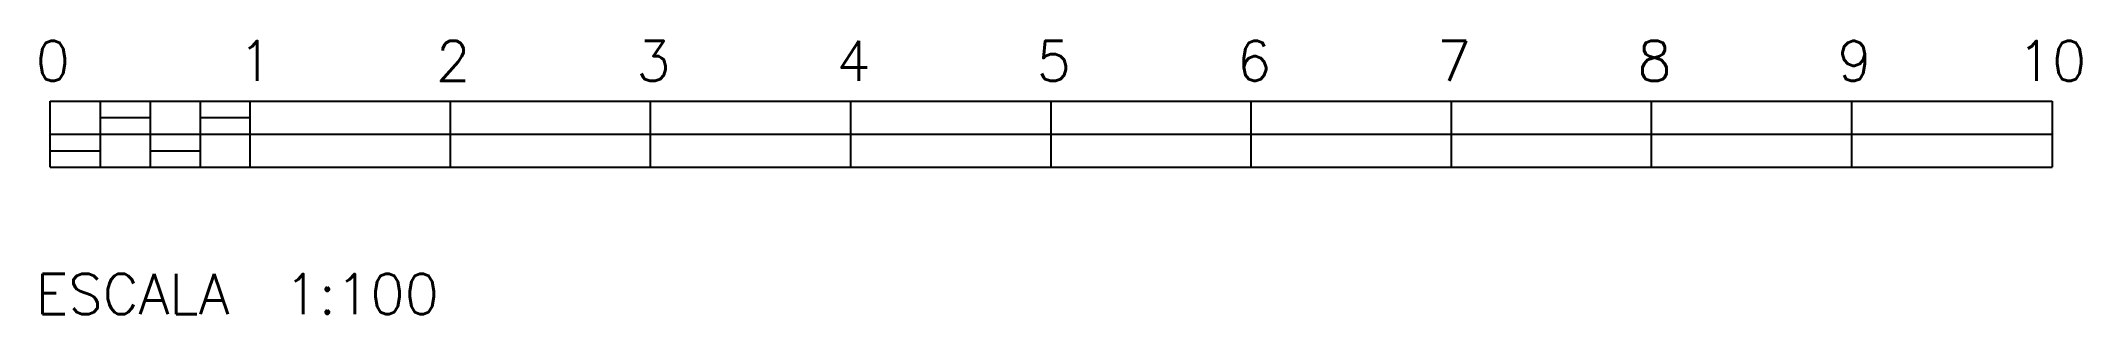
# Model space of a CAD drawing. Extents: x 0 to 10.1, y -0.7 to 0.6.
import ezdxf

# ---------------------------------------------------------------- set-up
doc = ezdxf.new("R2010")
doc.units = 0
doc.header["$LTSCALE"] = 15
doc.layers.get('0').update_dxf_attribs({"linetype": 'CONTINUOUS'})
doc.styles.get("Standard").update_dxf_attribs({"font": 'simplex', "height": 4})

msp = doc.modelspace()

# ---------------------------------------------------------------- linework, layer by layer
at = {"color": 0, "linetype": 'CONTINUOUS'}
for p, q in [((0, 0.33), (10, 0.33)), ((0.25, 0.33), (0.25, 0)), ((0.5, 0.33), (0.5, 0)), ((0.75, 0.33), (0.75, 0)), ((10, 0.33), (10, 0)), ((0.5, 0.247), (0.25, 0.247)), ((1, 0.247), (0.75, 0.247)), ((0.25, 0.08), (0, 0.08)), ((0, 0), (10, 0)), ((0.75, 0.08), (0.5, 0.08))]:
    msp.add_line(p, q, dxfattribs=at)
for points in [[(0, 0), (0, 0.33)], [(1, 0), (1, 0.33)], [(2, 0), (2, 0.33)], [(3, 0), (3, 0.33)], [(4, 0), (4, 0.33)], [(5, 0), (5, 0.33)], [(6, 0), (6, 0.33)], [(7, 0), (7, 0.33)], [(8, 0), (8, 0.33)], [(9, 0), (9, 0.33)], [(0, 0.165), (10, 0.165)]]:
    msp.add_lwpolyline(points, dxfattribs=at)

# ---------------------------------------------------------------- texts
for s, p in [('0', (-0.072, 0.43)), ('1', (0.941, 0.43)), ('2', (1.928, 0.43)), ('3', (2.928, 0.43)), ('4', (3.928, 0.43)), ('5', (4.928, 0.43)), ('6', (5.928, 0.43)), ('7', (6.928, 0.43)), ('8', (7.928, 0.43)), ('9', (8.928, 0.43)), ('10', (9.828, 0.43)), ('ESCALA  1:100', (-0.072, -0.732))]:
    msp.add_text(s, height=0.2, rotation=0, dxfattribs=at).set_placement(p)

doc.saveas('drawing.dxf')
